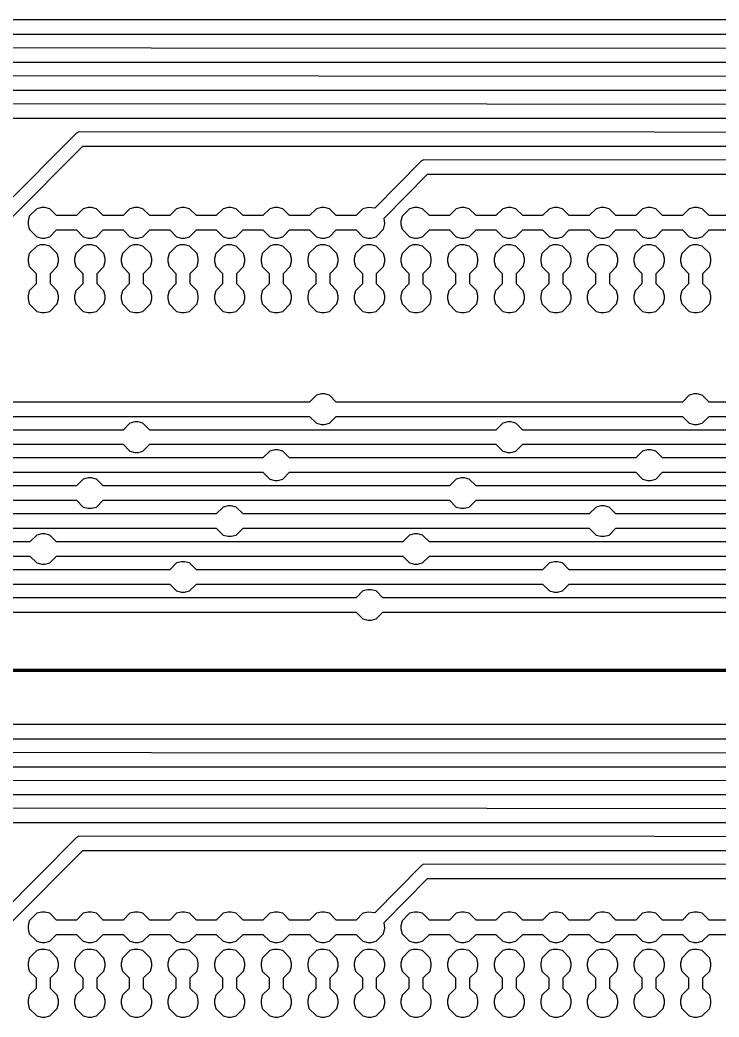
# Model space of a CAD drawing. Header units: millimetres. Extents: x -2 to 222, y 0 to 275.
# Drawn here: x 128.2 to 175.9, y 71.4 to 139.3 of the extents above; entities that cross this region are included whole.
import ezdxf

# ---------------------------------------------------------------- set-up
doc = ezdxf.new("R2010")
doc.units = ezdxf.units.MM
doc.layers.add('bottom', color=1, linetype='CONTINUOUS', lineweight=25, true_color=0xff0000)
doc.layers.add('rezanje', color=3, linetype='CONTINUOUS', lineweight=200, true_color=0x00ff00)

msp = doc.modelspace()

# ---------------------------------------------------------------- linework, layer by layer
at = {"layer": 'bottom'}
for points in [[(213.106, 139.307), (38.269333, 139.307)], [(38.523333, 138.333333), (212.598, 138.333333)], [(212.555667, 137.359667), (61.764333, 137.402)], [(62.018333, 136.428333), (212.217, 136.428333)], [(211.920667, 135.454667), (85.259333, 135.497)], [(85.513333, 134.523333), (211.582, 134.523333)], [(211.285667, 133.549667), (108.754333, 133.592)], [(109.008333, 132.618333), (210.947, 132.618333)], [(132.249333, 131.687), (132.249333, 131.687), (132.08, 131.602333), (127, 126.48)], [(210.650667, 131.644667), (132.249333, 131.687)], [(127.635, 125.802667), (132.503333, 130.713333), (210.312, 130.713333)], [(155.744333, 129.782), (155.744333, 129.782), (155.575, 129.697333), (152.4, 126.48), (151.976667, 126.522333), (151.595667, 126.437667), (151.13, 125.972), (149.775333, 125.972), (149.309667, 126.437667), (148.971, 126.522333), (148.759333, 126.522333), (148.420667, 126.437667), (147.955, 125.972), (146.600333, 125.972), (146.134667, 126.437667), (145.796, 126.522333), (145.584333, 126.522333), (145.245667, 126.437667), (144.78, 125.972), (143.425333, 125.972), (142.959667, 126.437667), (142.621, 126.522333), (142.409333, 126.522333), (142.070667, 126.437667), (141.605, 125.972), (140.250333, 125.972), (139.784667, 126.437667), (139.446, 126.522333), (139.234333, 126.522333), (138.895667, 126.437667), (138.43, 125.972), (137.075333, 125.972), (136.609667, 126.437667), (136.271, 126.522333), (136.059333, 126.522333), (135.720667, 126.437667), (135.255, 125.972), (133.900333, 125.972), (133.434667, 126.437667), (133.096, 126.522333), (132.884333, 126.522333), (132.545667, 126.437667), (132.08, 125.972), (130.725333, 125.972), (130.259667, 126.437667), (129.921, 126.522333), (129.709333, 126.522333), (129.370667, 126.437667), (128.862667, 125.929667), (128.778, 125.591), (128.778, 125.379333), (128.862667, 125.040667), (129.370667, 124.532667), (129.709333, 124.448), (129.921, 124.448), (130.259667, 124.532667), (130.725333, 124.998333), (132.08, 124.998333), (132.545667, 124.532667), (132.884333, 124.448), (133.096, 124.448), (133.434667, 124.532667), (133.900333, 124.998333), (135.255, 124.998333), (135.720667, 124.532667), (136.059333, 124.448), (136.271, 124.448), (136.609667, 124.532667), (137.075333, 124.998333), (138.43, 124.998333), (138.895667, 124.532667), (139.234333, 124.448), (139.446, 124.448), (139.784667, 124.532667), (140.250333, 124.998333), (141.605, 124.998333), (142.070667, 124.532667), (142.409333, 124.448), (142.621, 124.448), (142.959667, 124.532667), (143.425333, 124.998333), (144.78, 124.998333), (145.245667, 124.532667), (145.584333, 124.448), (145.796, 124.448), (146.134667, 124.532667), (146.600333, 124.998333), (147.955, 124.998333), (148.420667, 124.532667), (148.759333, 124.448), (148.971, 124.448), (149.309667, 124.532667), (149.775333, 124.998333), (151.13, 124.998333), (151.595667, 124.532667), (151.934333, 124.448), (152.146, 124.448), (152.484667, 124.532667), (152.992667, 125.040667), (153.077333, 125.421667), (153.035, 125.802667), (155.998333, 128.808333), (209.677, 128.808333)], [(210.015667, 129.739667), (155.744333, 129.782)], [(176.53, 125.972), (175.175333, 125.972), (174.709667, 126.437667), (174.371, 126.522333), (174.159333, 126.522333), (173.820667, 126.437667), (173.355, 125.972), (172.000333, 125.972), (171.534667, 126.437667), (171.196, 126.522333), (170.984333, 126.522333), (170.645667, 126.437667), (170.18, 125.972), (168.825333, 125.972), (168.359667, 126.437667), (168.021, 126.522333), (167.809333, 126.522333), (167.470667, 126.437667), (167.005, 125.972), (165.650333, 125.972), (165.184667, 126.437667), (164.846, 126.522333), (164.634333, 126.522333), (164.295667, 126.437667), (163.83, 125.972), (162.475333, 125.972), (162.009667, 126.437667), (161.671, 126.522333), (161.459333, 126.522333), (161.120667, 126.437667), (160.655, 125.972), (159.300333, 125.972), (158.834667, 126.437667), (158.496, 126.522333), (158.284333, 126.522333), (157.945667, 126.437667), (157.48, 125.972), (156.125333, 125.972), (155.659667, 126.437667), (155.321, 126.522333), (155.109333, 126.522333), (154.770667, 126.437667), (154.262667, 125.929667), (154.178, 125.591), (154.178, 125.379333), (154.262667, 125.040667), (154.770667, 124.532667), (155.109333, 124.448), (155.321, 124.448), (155.659667, 124.532667), (156.125333, 124.998333), (157.48, 124.998333), (157.945667, 124.532667), (158.284333, 124.448), (158.496, 124.448), (158.834667, 124.532667), (159.300333, 124.998333), (160.655, 124.998333), (161.120667, 124.532667), (161.459333, 124.448), (161.671, 124.448), (162.009667, 124.532667), (162.475333, 124.998333), (163.83, 124.998333), (164.295667, 124.532667), (164.634333, 124.448), (164.846, 124.448), (165.184667, 124.532667), (165.650333, 124.998333), (167.005, 124.998333), (167.470667, 124.532667), (167.809333, 124.448), (168.021, 124.448), (168.359667, 124.532667), (168.825333, 124.998333), (170.18, 124.998333), (170.645667, 124.532667), (170.984333, 124.448), (171.196, 124.448), (171.534667, 124.532667), (172.000333, 124.998333), (173.355, 124.998333), (173.820667, 124.532667), (174.159333, 124.448), (174.371, 124.448), (174.709667, 124.532667), (175.175333, 124.998333), (176.53, 124.998333)], [(129.624667, 123.982333), (129.624667, 123.982333), (129.370667, 123.897667), (128.862667, 123.389667), (128.778, 123.051), (128.778, 122.839333), (128.862667, 122.500667), (129.328333, 122.035), (129.328333, 121.315333), (128.862667, 120.849667), (128.778, 120.511), (128.778, 120.299333), (128.862667, 119.960667), (129.370667, 119.452667), (129.709333, 119.368), (129.921, 119.368), (130.259667, 119.452667), (130.767667, 119.960667), (130.852333, 120.299333), (130.852333, 120.511), (130.767667, 120.849667), (130.302, 121.315333), (130.302, 122.035), (130.767667, 122.500667), (130.852333, 122.839333), (130.852333, 123.051), (130.767667, 123.389667), (130.259667, 123.897667), (129.921, 123.982333), (129.624667, 123.982333)], [(132.799667, 123.982333), (132.799667, 123.982333), (132.545667, 123.897667), (132.037667, 123.389667), (131.953, 123.051), (131.953, 122.839333), (132.037667, 122.500667), (132.503333, 122.035), (132.503333, 121.315333), (132.037667, 120.849667), (131.953, 120.511), (131.953, 120.299333), (132.037667, 119.960667), (132.545667, 119.452667), (132.884333, 119.368), (133.096, 119.368), (133.434667, 119.452667), (133.942667, 119.960667), (134.027333, 120.299333), (134.027333, 120.511), (133.942667, 120.849667), (133.477, 121.315333), (133.477, 122.035), (133.942667, 122.500667), (134.027333, 122.839333), (134.027333, 123.051), (133.942667, 123.389667), (133.434667, 123.897667), (133.096, 123.982333), (132.799667, 123.982333)], [(135.974667, 123.982333), (135.974667, 123.982333), (135.720667, 123.897667), (135.212667, 123.389667), (135.128, 123.051), (135.128, 122.839333), (135.212667, 122.500667), (135.678333, 122.035), (135.678333, 121.315333), (135.212667, 120.849667), (135.128, 120.511), (135.128, 120.299333), (135.212667, 119.960667), (135.720667, 119.452667), (136.059333, 119.368), (136.271, 119.368), (136.609667, 119.452667), (137.117667, 119.960667), (137.202333, 120.299333), (137.202333, 120.511), (137.117667, 120.849667), (136.652, 121.315333), (136.652, 122.035), (137.117667, 122.500667), (137.202333, 122.839333), (137.202333, 123.051), (137.117667, 123.389667), (136.609667, 123.897667), (136.271, 123.982333), (135.974667, 123.982333)], [(139.149667, 123.982333), (139.149667, 123.982333), (138.895667, 123.897667), (138.387667, 123.389667), (138.303, 123.051), (138.303, 122.839333), (138.387667, 122.500667), (138.853333, 122.035), (138.853333, 121.315333), (138.387667, 120.849667), (138.303, 120.511), (138.303, 120.299333), (138.387667, 119.960667), (138.895667, 119.452667), (139.234333, 119.368), (139.446, 119.368), (139.784667, 119.452667), (140.292667, 119.960667), (140.377333, 120.299333), (140.377333, 120.511), (140.292667, 120.849667), (139.827, 121.315333), (139.827, 122.035), (140.292667, 122.500667), (140.377333, 122.839333), (140.377333, 123.051), (140.292667, 123.389667), (139.784667, 123.897667), (139.446, 123.982333), (139.149667, 123.982333)], [(142.324667, 123.982333), (142.324667, 123.982333), (142.070667, 123.897667), (141.562667, 123.389667), (141.478, 123.051), (141.478, 122.839333), (141.562667, 122.500667), (142.028333, 122.035), (142.028333, 121.315333), (141.562667, 120.849667), (141.478, 120.511), (141.478, 120.299333), (141.562667, 119.960667), (142.070667, 119.452667), (142.409333, 119.368), (142.621, 119.368), (142.959667, 119.452667), (143.467667, 119.960667), (143.552333, 120.299333), (143.552333, 120.511), (143.467667, 120.849667), (143.002, 121.315333), (143.002, 122.035), (143.467667, 122.500667), (143.552333, 122.839333), (143.552333, 123.051), (143.467667, 123.389667), (142.959667, 123.897667), (142.621, 123.982333), (142.324667, 123.982333)], [(145.499667, 123.982333), (145.499667, 123.982333), (145.245667, 123.897667), (144.737667, 123.389667), (144.653, 123.051), (144.653, 122.839333), (144.737667, 122.500667), (145.203333, 122.035), (145.203333, 121.315333), (144.737667, 120.849667), (144.653, 120.511), (144.653, 120.299333), (144.737667, 119.960667), (145.245667, 119.452667), (145.584333, 119.368), (145.796, 119.368), (146.134667, 119.452667), (146.642667, 119.960667), (146.727333, 120.299333), (146.727333, 120.511), (146.642667, 120.849667), (146.177, 121.315333), (146.177, 122.035), (146.642667, 122.500667), (146.727333, 122.839333), (146.727333, 123.051), (146.642667, 123.389667), (146.134667, 123.897667), (145.796, 123.982333), (145.499667, 123.982333)], [(148.674667, 123.982333), (148.674667, 123.982333), (148.420667, 123.897667), (147.912667, 123.389667), (147.828, 123.051), (147.828, 122.839333), (147.912667, 122.500667), (148.378333, 122.035), (148.378333, 121.315333), (147.912667, 120.849667), (147.828, 120.511), (147.828, 120.299333), (147.912667, 119.960667), (148.420667, 119.452667), (148.759333, 119.368), (148.971, 119.368), (149.309667, 119.452667), (149.817667, 119.960667), (149.902333, 120.299333), (149.902333, 120.511), (149.817667, 120.849667), (149.352, 121.315333), (149.352, 122.035), (149.817667, 122.500667), (149.902333, 122.839333), (149.902333, 123.051), (149.817667, 123.389667), (149.309667, 123.897667), (148.971, 123.982333), (148.674667, 123.982333)], [(151.849667, 123.982333), (151.849667, 123.982333), (151.595667, 123.897667), (151.087667, 123.389667), (151.003, 123.051), (151.003, 122.839333), (151.087667, 122.500667), (151.553333, 122.035), (151.553333, 121.315333), (151.087667, 120.849667), (151.003, 120.511), (151.003, 120.299333), (151.087667, 119.960667), (151.595667, 119.452667), (151.934333, 119.368), (152.146, 119.368), (152.484667, 119.452667), (152.992667, 119.960667), (153.077333, 120.299333), (153.077333, 120.511), (152.992667, 120.849667), (152.527, 121.315333), (152.527, 122.035), (152.992667, 122.500667), (153.077333, 122.839333), (153.077333, 123.051), (152.992667, 123.389667), (152.484667, 123.897667), (152.146, 123.982333), (151.849667, 123.982333)], [(155.024667, 123.982333), (155.024667, 123.982333), (154.770667, 123.897667), (154.262667, 123.389667), (154.178, 123.051), (154.178, 122.839333), (154.262667, 122.500667), (154.728333, 122.035), (154.728333, 121.315333), (154.262667, 120.849667), (154.178, 120.511), (154.178, 120.299333), (154.262667, 119.960667), (154.770667, 119.452667), (155.109333, 119.368), (155.321, 119.368), (155.659667, 119.452667), (156.167667, 119.960667), (156.252333, 120.299333), (156.252333, 120.511), (156.167667, 120.849667), (155.702, 121.315333), (155.702, 122.035), (156.167667, 122.500667), (156.252333, 122.839333), (156.252333, 123.051), (156.167667, 123.389667), (155.659667, 123.897667), (155.321, 123.982333), (155.024667, 123.982333)], [(158.199667, 123.982333), (158.199667, 123.982333), (157.945667, 123.897667), (157.437667, 123.389667), (157.353, 123.051), (157.353, 122.839333), (157.437667, 122.500667), (157.903333, 122.035), (157.903333, 121.315333), (157.437667, 120.849667), (157.353, 120.511), (157.353, 120.299333), (157.437667, 119.960667), (157.945667, 119.452667), (158.284333, 119.368), (158.496, 119.368), (158.834667, 119.452667), (159.342667, 119.960667), (159.427333, 120.299333), (159.427333, 120.511), (159.342667, 120.849667), (158.877, 121.315333), (158.877, 122.035), (159.342667, 122.500667), (159.427333, 122.839333), (159.427333, 123.051), (159.342667, 123.389667), (158.834667, 123.897667), (158.496, 123.982333), (158.199667, 123.982333)], [(161.374667, 123.982333), (161.374667, 123.982333), (161.120667, 123.897667), (160.612667, 123.389667), (160.528, 123.051), (160.528, 122.839333), (160.612667, 122.500667), (161.078333, 122.035), (161.078333, 121.315333), (160.612667, 120.849667), (160.528, 120.511), (160.528, 120.299333), (160.612667, 119.960667), (161.120667, 119.452667), (161.459333, 119.368), (161.671, 119.368), (162.009667, 119.452667), (162.517667, 119.960667), (162.602333, 120.299333), (162.602333, 120.511), (162.517667, 120.849667), (162.052, 121.315333), (162.052, 122.035), (162.517667, 122.500667), (162.602333, 122.839333), (162.602333, 123.051), (162.517667, 123.389667), (162.009667, 123.897667), (161.671, 123.982333), (161.374667, 123.982333)], [(164.549667, 123.982333), (164.549667, 123.982333), (164.295667, 123.897667), (163.787667, 123.389667), (163.703, 123.051), (163.703, 122.839333), (163.787667, 122.500667), (164.253333, 122.035), (164.253333, 121.315333), (163.787667, 120.849667), (163.703, 120.511), (163.703, 120.299333), (163.787667, 119.960667), (164.295667, 119.452667), (164.634333, 119.368), (164.846, 119.368), (165.184667, 119.452667), (165.692667, 119.960667), (165.777333, 120.299333), (165.777333, 120.511), (165.692667, 120.849667), (165.227, 121.315333), (165.227, 122.035), (165.692667, 122.500667), (165.777333, 122.839333), (165.777333, 123.051), (165.692667, 123.389667), (165.184667, 123.897667), (164.846, 123.982333), (164.549667, 123.982333)], [(167.724667, 123.982333), (167.724667, 123.982333), (167.470667, 123.897667), (166.962667, 123.389667), (166.878, 123.051), (166.878, 122.839333), (166.962667, 122.500667), (167.428333, 122.035), (167.428333, 121.315333), (166.962667, 120.849667), (166.878, 120.511), (166.878, 120.299333), (166.962667, 119.960667), (167.470667, 119.452667), (167.809333, 119.368), (168.021, 119.368), (168.359667, 119.452667), (168.867667, 119.960667), (168.952333, 120.299333), (168.952333, 120.511), (168.867667, 120.849667), (168.402, 121.315333), (168.402, 122.035), (168.867667, 122.500667), (168.952333, 122.839333), (168.952333, 123.051), (168.867667, 123.389667), (168.359667, 123.897667), (168.021, 123.982333), (167.724667, 123.982333)], [(170.899667, 123.982333), (170.899667, 123.982333), (170.645667, 123.897667), (170.137667, 123.389667), (170.053, 123.051), (170.053, 122.839333), (170.137667, 122.500667), (170.603333, 122.035), (170.603333, 121.315333), (170.137667, 120.849667), (170.053, 120.511), (170.053, 120.299333), (170.137667, 119.960667), (170.645667, 119.452667), (170.984333, 119.368), (171.196, 119.368), (171.534667, 119.452667), (172.042667, 119.960667), (172.127333, 120.299333), (172.127333, 120.511), (172.042667, 120.849667), (171.577, 121.315333), (171.577, 122.035), (172.042667, 122.500667), (172.127333, 122.839333), (172.127333, 123.051), (172.042667, 123.389667), (171.534667, 123.897667), (171.196, 123.982333), (170.899667, 123.982333)], [(174.074667, 123.982333), (174.074667, 123.982333), (173.820667, 123.897667), (173.312667, 123.389667), (173.228, 123.051), (173.228, 122.839333), (173.312667, 122.500667), (173.778333, 122.035), (173.778333, 121.315333), (173.312667, 120.849667), (173.228, 120.511), (173.228, 120.299333), (173.312667, 119.960667), (173.820667, 119.452667), (174.159333, 119.368), (174.371, 119.368), (174.709667, 119.452667), (175.217667, 119.960667), (175.302333, 120.299333), (175.302333, 120.511), (175.217667, 120.849667), (174.752, 121.315333), (174.752, 122.035), (175.217667, 122.500667), (175.302333, 122.839333), (175.302333, 123.051), (175.217667, 123.389667), (174.709667, 123.897667), (174.371, 123.982333), (174.074667, 123.982333)], [(212.555667, 118.944667), (212.555667, 118.944667), (212.555667, 117.420667), (208.364667, 113.272), (200.575333, 113.272), (200.109667, 113.737667), (199.771, 113.822333), (199.559333, 113.822333), (199.220667, 113.737667), (198.755, 113.272), (175.175333, 113.272), (174.709667, 113.737667), (174.371, 113.822333), (174.159333, 113.822333), (173.820667, 113.737667), (173.355, 113.272), (149.775333, 113.272), (149.309667, 113.737667), (148.971, 113.822333), (148.759333, 113.822333), (148.420667, 113.737667), (147.955, 113.272), (124.375333, 113.272)], [(124.375333, 112.298333), (147.955, 112.298333), (148.420667, 111.832667), (148.759333, 111.748), (148.971, 111.748), (149.309667, 111.832667), (149.775333, 112.298333), (173.355, 112.298333), (173.820667, 111.832667), (174.159333, 111.748), (174.371, 111.748), (174.709667, 111.832667), (175.175333, 112.298333), (198.755, 112.298333)], [(186.055, 111.367), (162.475333, 111.367), (162.009667, 111.832667), (161.671, 111.917333), (161.459333, 111.917333), (161.120667, 111.832667), (160.655, 111.367), (137.075333, 111.367), (136.609667, 111.832667), (136.271, 111.917333), (136.059333, 111.917333), (135.720667, 111.832667), (135.255, 111.367), (111.675333, 111.367)], [(111.675333, 110.393333), (135.255, 110.393333), (135.720667, 109.927667), (136.059333, 109.843), (136.271, 109.843), (136.609667, 109.927667), (137.075333, 110.393333), (160.655, 110.393333), (161.120667, 109.927667), (161.459333, 109.843), (161.671, 109.843), (162.009667, 109.927667), (162.475333, 110.393333), (186.055, 110.393333)], [(195.58, 109.462), (172.000333, 109.462), (171.534667, 109.927667), (171.196, 110.012333), (170.984333, 110.012333), (170.645667, 109.927667), (170.18, 109.462), (146.600333, 109.462), (146.134667, 109.927667), (145.796, 110.012333), (145.584333, 110.012333), (145.245667, 109.927667), (144.78, 109.462), (121.200333, 109.462)], [(182.88, 107.557), (159.300333, 107.557), (158.834667, 108.022667), (158.496, 108.107333), (158.284333, 108.107333), (157.945667, 108.022667), (157.48, 107.557), (133.900333, 107.557), (133.434667, 108.022667), (133.096, 108.107333), (132.884333, 108.107333), (132.545667, 108.022667), (132.08, 107.557), (108.500333, 107.557)], [(121.200333, 108.488333), (144.78, 108.488333), (145.245667, 108.022667), (145.584333, 107.938), (145.796, 107.938), (146.134667, 108.022667), (146.600333, 108.488333), (170.18, 108.488333), (170.645667, 108.022667), (170.984333, 107.938), (171.196, 107.938), (171.534667, 108.022667), (172.000333, 108.488333), (195.58, 108.488333)], [(108.500333, 106.583333), (132.08, 106.583333), (132.545667, 106.117667), (132.884333, 106.033), (133.096, 106.033), (133.434667, 106.117667), (133.900333, 106.583333), (157.48, 106.583333), (157.945667, 106.117667), (158.284333, 106.033), (158.496, 106.033), (158.834667, 106.117667), (159.300333, 106.583333), (182.88, 106.583333)], [(192.405, 105.652), (168.825333, 105.652), (168.359667, 106.117667), (168.021, 106.202333), (167.809333, 106.202333), (167.470667, 106.117667), (167.005, 105.652), (143.425333, 105.652), (142.959667, 106.117667), (142.621, 106.202333), (142.409333, 106.202333), (142.070667, 106.117667), (141.605, 105.652), (118.025333, 105.652)], [(118.025333, 104.678333), (141.605, 104.678333), (142.070667, 104.212667), (142.409333, 104.128), (142.621, 104.128), (142.959667, 104.212667), (143.425333, 104.678333), (167.005, 104.678333), (167.470667, 104.212667), (167.809333, 104.128), (168.021, 104.128), (168.359667, 104.212667), (168.825333, 104.678333), (192.405, 104.678333)], [(179.705, 103.747), (156.125333, 103.747), (155.659667, 104.212667), (155.321, 104.297333), (155.109333, 104.297333), (154.770667, 104.212667), (154.305, 103.747), (130.725333, 103.747), (130.259667, 104.212667), (129.921, 104.297333), (129.709333, 104.297333), (129.370667, 104.212667), (128.905, 103.747), (105.325333, 103.747)], [(105.325333, 102.773333), (128.905, 102.773333), (129.370667, 102.307667), (129.709333, 102.223), (129.921, 102.223), (130.259667, 102.307667), (130.725333, 102.773333), (154.305, 102.773333), (154.770667, 102.307667), (155.109333, 102.223), (155.321, 102.223), (155.659667, 102.307667), (156.125333, 102.773333), (179.705, 102.773333)], [(189.23, 101.842), (165.650333, 101.842), (165.184667, 102.307667), (164.846, 102.392333), (164.634333, 102.392333), (164.295667, 102.307667), (163.83, 101.842), (140.250333, 101.842), (139.784667, 102.307667), (139.446, 102.392333), (139.234333, 102.392333), (138.895667, 102.307667), (138.43, 101.842), (114.850333, 101.842)], [(114.850333, 100.868333), (138.43, 100.868333), (138.895667, 100.402667), (139.234333, 100.318), (139.446, 100.318), (139.784667, 100.402667), (140.250333, 100.868333), (163.83, 100.868333), (164.295667, 100.402667), (164.634333, 100.318), (164.846, 100.318), (165.184667, 100.402667), (165.650333, 100.868333), (189.23, 100.868333)], [(176.53, 99.937), (152.950333, 99.937), (152.484667, 100.402667), (152.146, 100.487333), (151.934333, 100.487333), (151.595667, 100.402667), (151.13, 99.937), (127.550333, 99.937)], [(127.550333, 98.963333), (151.13, 98.963333), (151.595667, 98.497667), (151.934333, 98.413), (152.146, 98.413), (152.484667, 98.497667), (152.950333, 98.963333), (176.53, 98.963333)], [(213.106, 91.307), (38.269333, 91.307)], [(38.523333, 90.333333), (212.598, 90.333333)], [(212.555667, 89.359667), (61.764333, 89.402)], [(62.018333, 88.428333), (212.217, 88.428333)], [(211.920667, 87.454667), (85.259333, 87.497)], [(85.513333, 86.523333), (211.582, 86.523333)], [(211.285667, 85.549667), (108.754333, 85.592)], [(109.008333, 84.618333), (210.947, 84.618333)], [(132.249333, 83.687), (132.249333, 83.687), (132.08, 83.602333), (127, 78.48)], [(210.650667, 83.644667), (132.249333, 83.687)], [(127.635, 77.802667), (132.503333, 82.713333), (210.312, 82.713333)], [(155.744333, 81.782), (155.744333, 81.782), (155.575, 81.697333), (152.4, 78.48), (151.976667, 78.522333), (151.595667, 78.437667), (151.13, 77.972), (149.775333, 77.972), (149.309667, 78.437667), (148.971, 78.522333), (148.759333, 78.522333), (148.420667, 78.437667), (147.955, 77.972), (146.600333, 77.972), (146.134667, 78.437667), (145.796, 78.522333), (145.584333, 78.522333), (145.245667, 78.437667), (144.78, 77.972), (143.425333, 77.972), (142.959667, 78.437667), (142.621, 78.522333), (142.409333, 78.522333), (142.070667, 78.437667), (141.605, 77.972), (140.250333, 77.972), (139.784667, 78.437667), (139.446, 78.522333), (139.234333, 78.522333), (138.895667, 78.437667), (138.43, 77.972), (137.075333, 77.972), (136.609667, 78.437667), (136.271, 78.522333), (136.059333, 78.522333), (135.720667, 78.437667), (135.255, 77.972), (133.900333, 77.972), (133.434667, 78.437667), (133.096, 78.522333), (132.884333, 78.522333), (132.545667, 78.437667), (132.08, 77.972), (130.725333, 77.972), (130.259667, 78.437667), (129.921, 78.522333), (129.709333, 78.522333), (129.370667, 78.437667), (128.862667, 77.929667), (128.778, 77.591), (128.778, 77.379333), (128.862667, 77.040667), (129.370667, 76.532667), (129.709333, 76.448), (129.921, 76.448), (130.259667, 76.532667), (130.725333, 76.998333), (132.08, 76.998333), (132.545667, 76.532667), (132.884333, 76.448), (133.096, 76.448), (133.434667, 76.532667), (133.900333, 76.998333), (135.255, 76.998333), (135.720667, 76.532667), (136.059333, 76.448), (136.271, 76.448), (136.609667, 76.532667), (137.075333, 76.998333), (138.43, 76.998333), (138.895667, 76.532667), (139.234333, 76.448), (139.446, 76.448), (139.784667, 76.532667), (140.250333, 76.998333), (141.605, 76.998333), (142.070667, 76.532667), (142.409333, 76.448), (142.621, 76.448), (142.959667, 76.532667), (143.425333, 76.998333), (144.78, 76.998333), (145.245667, 76.532667), (145.584333, 76.448), (145.796, 76.448), (146.134667, 76.532667), (146.600333, 76.998333), (147.955, 76.998333), (148.420667, 76.532667), (148.759333, 76.448), (148.971, 76.448), (149.309667, 76.532667), (149.775333, 76.998333), (151.13, 76.998333), (151.595667, 76.532667), (151.934333, 76.448), (152.146, 76.448), (152.484667, 76.532667), (152.992667, 77.040667), (153.077333, 77.421667), (153.035, 77.802667), (155.998333, 80.808333), (209.677, 80.808333)], [(210.015667, 81.739667), (155.744333, 81.782)], [(176.53, 77.972), (175.175333, 77.972), (174.709667, 78.437667), (174.371, 78.522333), (174.159333, 78.522333), (173.820667, 78.437667), (173.355, 77.972), (172.000333, 77.972), (171.534667, 78.437667), (171.196, 78.522333), (170.984333, 78.522333), (170.645667, 78.437667), (170.18, 77.972), (168.825333, 77.972), (168.359667, 78.437667), (168.021, 78.522333), (167.809333, 78.522333), (167.470667, 78.437667), (167.005, 77.972), (165.650333, 77.972), (165.184667, 78.437667), (164.846, 78.522333), (164.634333, 78.522333), (164.295667, 78.437667), (163.83, 77.972), (162.475333, 77.972), (162.009667, 78.437667), (161.671, 78.522333), (161.459333, 78.522333), (161.120667, 78.437667), (160.655, 77.972), (159.300333, 77.972), (158.834667, 78.437667), (158.496, 78.522333), (158.284333, 78.522333), (157.945667, 78.437667), (157.48, 77.972), (156.125333, 77.972), (155.659667, 78.437667), (155.321, 78.522333), (155.109333, 78.522333), (154.770667, 78.437667), (154.262667, 77.929667), (154.178, 77.591), (154.178, 77.379333), (154.262667, 77.040667), (154.770667, 76.532667), (155.109333, 76.448), (155.321, 76.448), (155.659667, 76.532667), (156.125333, 76.998333), (157.48, 76.998333), (157.945667, 76.532667), (158.284333, 76.448), (158.496, 76.448), (158.834667, 76.532667), (159.300333, 76.998333), (160.655, 76.998333), (161.120667, 76.532667), (161.459333, 76.448), (161.671, 76.448), (162.009667, 76.532667), (162.475333, 76.998333), (163.83, 76.998333), (164.295667, 76.532667), (164.634333, 76.448), (164.846, 76.448), (165.184667, 76.532667), (165.650333, 76.998333), (167.005, 76.998333), (167.470667, 76.532667), (167.809333, 76.448), (168.021, 76.448), (168.359667, 76.532667), (168.825333, 76.998333), (170.18, 76.998333), (170.645667, 76.532667), (170.984333, 76.448), (171.196, 76.448), (171.534667, 76.532667), (172.000333, 76.998333), (173.355, 76.998333), (173.820667, 76.532667), (174.159333, 76.448), (174.371, 76.448), (174.709667, 76.532667), (175.175333, 76.998333), (176.53, 76.998333)], [(129.624667, 75.982333), (129.624667, 75.982333), (129.370667, 75.897667), (128.862667, 75.389667), (128.778, 75.051), (128.778, 74.839333), (128.862667, 74.500667), (129.328333, 74.035), (129.328333, 73.315333), (128.862667, 72.849667), (128.778, 72.511), (128.778, 72.299333), (128.862667, 71.960667), (129.370667, 71.452667), (129.709333, 71.368), (129.921, 71.368), (130.259667, 71.452667), (130.767667, 71.960667), (130.852333, 72.299333), (130.852333, 72.511), (130.767667, 72.849667), (130.302, 73.315333), (130.302, 74.035), (130.767667, 74.500667), (130.852333, 74.839333), (130.852333, 75.051), (130.767667, 75.389667), (130.259667, 75.897667), (129.921, 75.982333), (129.624667, 75.982333)], [(132.799667, 75.982333), (132.799667, 75.982333), (132.545667, 75.897667), (132.037667, 75.389667), (131.953, 75.051), (131.953, 74.839333), (132.037667, 74.500667), (132.503333, 74.035), (132.503333, 73.315333), (132.037667, 72.849667), (131.953, 72.511), (131.953, 72.299333), (132.037667, 71.960667), (132.545667, 71.452667), (132.884333, 71.368), (133.096, 71.368), (133.434667, 71.452667), (133.942667, 71.960667), (134.027333, 72.299333), (134.027333, 72.511), (133.942667, 72.849667), (133.477, 73.315333), (133.477, 74.035), (133.942667, 74.500667), (134.027333, 74.839333), (134.027333, 75.051), (133.942667, 75.389667), (133.434667, 75.897667), (133.096, 75.982333), (132.799667, 75.982333)], [(135.974667, 75.982333), (135.974667, 75.982333), (135.720667, 75.897667), (135.212667, 75.389667), (135.128, 75.051), (135.128, 74.839333), (135.212667, 74.500667), (135.678333, 74.035), (135.678333, 73.315333), (135.212667, 72.849667), (135.128, 72.511), (135.128, 72.299333), (135.212667, 71.960667), (135.720667, 71.452667), (136.059333, 71.368), (136.271, 71.368), (136.609667, 71.452667), (137.117667, 71.960667), (137.202333, 72.299333), (137.202333, 72.511), (137.117667, 72.849667), (136.652, 73.315333), (136.652, 74.035), (137.117667, 74.500667), (137.202333, 74.839333), (137.202333, 75.051), (137.117667, 75.389667), (136.609667, 75.897667), (136.271, 75.982333), (135.974667, 75.982333)], [(139.149667, 75.982333), (139.149667, 75.982333), (138.895667, 75.897667), (138.387667, 75.389667), (138.303, 75.051), (138.303, 74.839333), (138.387667, 74.500667), (138.853333, 74.035), (138.853333, 73.315333), (138.387667, 72.849667), (138.303, 72.511), (138.303, 72.299333), (138.387667, 71.960667), (138.895667, 71.452667), (139.234333, 71.368), (139.446, 71.368), (139.784667, 71.452667), (140.292667, 71.960667), (140.377333, 72.299333), (140.377333, 72.511), (140.292667, 72.849667), (139.827, 73.315333), (139.827, 74.035), (140.292667, 74.500667), (140.377333, 74.839333), (140.377333, 75.051), (140.292667, 75.389667), (139.784667, 75.897667), (139.446, 75.982333), (139.149667, 75.982333)], [(142.324667, 75.982333), (142.324667, 75.982333), (142.070667, 75.897667), (141.562667, 75.389667), (141.478, 75.051), (141.478, 74.839333), (141.562667, 74.500667), (142.028333, 74.035), (142.028333, 73.315333), (141.562667, 72.849667), (141.478, 72.511), (141.478, 72.299333), (141.562667, 71.960667), (142.070667, 71.452667), (142.409333, 71.368), (142.621, 71.368), (142.959667, 71.452667), (143.467667, 71.960667), (143.552333, 72.299333), (143.552333, 72.511), (143.467667, 72.849667), (143.002, 73.315333), (143.002, 74.035), (143.467667, 74.500667), (143.552333, 74.839333), (143.552333, 75.051), (143.467667, 75.389667), (142.959667, 75.897667), (142.621, 75.982333), (142.324667, 75.982333)], [(145.499667, 75.982333), (145.499667, 75.982333), (145.245667, 75.897667), (144.737667, 75.389667), (144.653, 75.051), (144.653, 74.839333), (144.737667, 74.500667), (145.203333, 74.035), (145.203333, 73.315333), (144.737667, 72.849667), (144.653, 72.511), (144.653, 72.299333), (144.737667, 71.960667), (145.245667, 71.452667), (145.584333, 71.368), (145.796, 71.368), (146.134667, 71.452667), (146.642667, 71.960667), (146.727333, 72.299333), (146.727333, 72.511), (146.642667, 72.849667), (146.177, 73.315333), (146.177, 74.035), (146.642667, 74.500667), (146.727333, 74.839333), (146.727333, 75.051), (146.642667, 75.389667), (146.134667, 75.897667), (145.796, 75.982333), (145.499667, 75.982333)], [(148.674667, 75.982333), (148.674667, 75.982333), (148.420667, 75.897667), (147.912667, 75.389667), (147.828, 75.051), (147.828, 74.839333), (147.912667, 74.500667), (148.378333, 74.035), (148.378333, 73.315333), (147.912667, 72.849667), (147.828, 72.511), (147.828, 72.299333), (147.912667, 71.960667), (148.420667, 71.452667), (148.759333, 71.368), (148.971, 71.368), (149.309667, 71.452667), (149.817667, 71.960667), (149.902333, 72.299333), (149.902333, 72.511), (149.817667, 72.849667), (149.352, 73.315333), (149.352, 74.035), (149.817667, 74.500667), (149.902333, 74.839333), (149.902333, 75.051), (149.817667, 75.389667), (149.309667, 75.897667), (148.971, 75.982333), (148.674667, 75.982333)], [(151.849667, 75.982333), (151.849667, 75.982333), (151.595667, 75.897667), (151.087667, 75.389667), (151.003, 75.051), (151.003, 74.839333), (151.087667, 74.500667), (151.553333, 74.035), (151.553333, 73.315333), (151.087667, 72.849667), (151.003, 72.511), (151.003, 72.299333), (151.087667, 71.960667), (151.595667, 71.452667), (151.934333, 71.368), (152.146, 71.368), (152.484667, 71.452667), (152.992667, 71.960667), (153.077333, 72.299333), (153.077333, 72.511), (152.992667, 72.849667), (152.527, 73.315333), (152.527, 74.035), (152.992667, 74.500667), (153.077333, 74.839333), (153.077333, 75.051), (152.992667, 75.389667), (152.484667, 75.897667), (152.146, 75.982333), (151.849667, 75.982333)], [(155.024667, 75.982333), (155.024667, 75.982333), (154.770667, 75.897667), (154.262667, 75.389667), (154.178, 75.051), (154.178, 74.839333), (154.262667, 74.500667), (154.728333, 74.035), (154.728333, 73.315333), (154.262667, 72.849667), (154.178, 72.511), (154.178, 72.299333), (154.262667, 71.960667), (154.770667, 71.452667), (155.109333, 71.368), (155.321, 71.368), (155.659667, 71.452667), (156.167667, 71.960667), (156.252333, 72.299333), (156.252333, 72.511), (156.167667, 72.849667), (155.702, 73.315333), (155.702, 74.035), (156.167667, 74.500667), (156.252333, 74.839333), (156.252333, 75.051), (156.167667, 75.389667), (155.659667, 75.897667), (155.321, 75.982333), (155.024667, 75.982333)], [(158.199667, 75.982333), (158.199667, 75.982333), (157.945667, 75.897667), (157.437667, 75.389667), (157.353, 75.051), (157.353, 74.839333), (157.437667, 74.500667), (157.903333, 74.035), (157.903333, 73.315333), (157.437667, 72.849667), (157.353, 72.511), (157.353, 72.299333), (157.437667, 71.960667), (157.945667, 71.452667), (158.284333, 71.368), (158.496, 71.368), (158.834667, 71.452667), (159.342667, 71.960667), (159.427333, 72.299333), (159.427333, 72.511), (159.342667, 72.849667), (158.877, 73.315333), (158.877, 74.035), (159.342667, 74.500667), (159.427333, 74.839333), (159.427333, 75.051), (159.342667, 75.389667), (158.834667, 75.897667), (158.496, 75.982333), (158.199667, 75.982333)], [(161.374667, 75.982333), (161.374667, 75.982333), (161.120667, 75.897667), (160.612667, 75.389667), (160.528, 75.051), (160.528, 74.839333), (160.612667, 74.500667), (161.078333, 74.035), (161.078333, 73.315333), (160.612667, 72.849667), (160.528, 72.511), (160.528, 72.299333), (160.612667, 71.960667), (161.120667, 71.452667), (161.459333, 71.368), (161.671, 71.368), (162.009667, 71.452667), (162.517667, 71.960667), (162.602333, 72.299333), (162.602333, 72.511), (162.517667, 72.849667), (162.052, 73.315333), (162.052, 74.035), (162.517667, 74.500667), (162.602333, 74.839333), (162.602333, 75.051), (162.517667, 75.389667), (162.009667, 75.897667), (161.671, 75.982333), (161.374667, 75.982333)], [(164.549667, 75.982333), (164.549667, 75.982333), (164.295667, 75.897667), (163.787667, 75.389667), (163.703, 75.051), (163.703, 74.839333), (163.787667, 74.500667), (164.253333, 74.035), (164.253333, 73.315333), (163.787667, 72.849667), (163.703, 72.511), (163.703, 72.299333), (163.787667, 71.960667), (164.295667, 71.452667), (164.634333, 71.368), (164.846, 71.368), (165.184667, 71.452667), (165.692667, 71.960667), (165.777333, 72.299333), (165.777333, 72.511), (165.692667, 72.849667), (165.227, 73.315333), (165.227, 74.035), (165.692667, 74.500667), (165.777333, 74.839333), (165.777333, 75.051), (165.692667, 75.389667), (165.184667, 75.897667), (164.846, 75.982333), (164.549667, 75.982333)], [(167.724667, 75.982333), (167.724667, 75.982333), (167.470667, 75.897667), (166.962667, 75.389667), (166.878, 75.051), (166.878, 74.839333), (166.962667, 74.500667), (167.428333, 74.035), (167.428333, 73.315333), (166.962667, 72.849667), (166.878, 72.511), (166.878, 72.299333), (166.962667, 71.960667), (167.470667, 71.452667), (167.809333, 71.368), (168.021, 71.368), (168.359667, 71.452667), (168.867667, 71.960667), (168.952333, 72.299333), (168.952333, 72.511), (168.867667, 72.849667), (168.402, 73.315333), (168.402, 74.035), (168.867667, 74.500667), (168.952333, 74.839333), (168.952333, 75.051), (168.867667, 75.389667), (168.359667, 75.897667), (168.021, 75.982333), (167.724667, 75.982333)], [(170.899667, 75.982333), (170.899667, 75.982333), (170.645667, 75.897667), (170.137667, 75.389667), (170.053, 75.051), (170.053, 74.839333), (170.137667, 74.500667), (170.603333, 74.035), (170.603333, 73.315333), (170.137667, 72.849667), (170.053, 72.511), (170.053, 72.299333), (170.137667, 71.960667), (170.645667, 71.452667), (170.984333, 71.368), (171.196, 71.368), (171.534667, 71.452667), (172.042667, 71.960667), (172.127333, 72.299333), (172.127333, 72.511), (172.042667, 72.849667), (171.577, 73.315333), (171.577, 74.035), (172.042667, 74.500667), (172.127333, 74.839333), (172.127333, 75.051), (172.042667, 75.389667), (171.534667, 75.897667), (171.196, 75.982333), (170.899667, 75.982333)], [(174.074667, 75.982333), (174.074667, 75.982333), (173.820667, 75.897667), (173.312667, 75.389667), (173.228, 75.051), (173.228, 74.839333), (173.312667, 74.500667), (173.778333, 74.035), (173.778333, 73.315333), (173.312667, 72.849667), (173.228, 72.511), (173.228, 72.299333), (173.312667, 71.960667), (173.820667, 71.452667), (174.159333, 71.368), (174.371, 71.368), (174.709667, 71.452667), (175.217667, 71.960667), (175.302333, 72.299333), (175.302333, 72.511), (175.217667, 72.849667), (174.752, 73.315333), (174.752, 74.035), (175.217667, 74.500667), (175.302333, 74.839333), (175.302333, 75.051), (175.217667, 75.389667), (174.709667, 75.897667), (174.371, 75.982333), (174.074667, 75.982333)]]:
    msp.add_lwpolyline(points, dxfattribs=at)
at = {"layer": 'rezanje'}
msp.add_line((-2, 95), (222, 95), dxfattribs=at)

doc.saveas('drawing.dxf')
